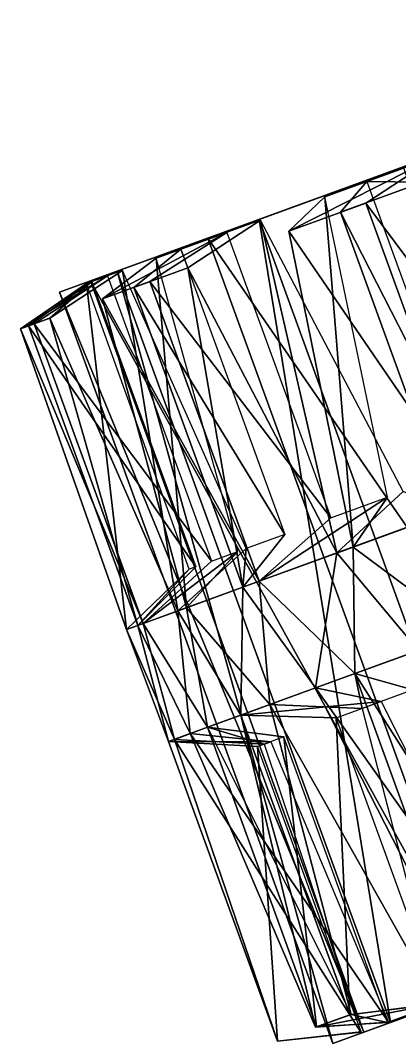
# Model space of a CAD drawing. Extents: x -226 to 261, y -163 to 113.
# Drawn here: x -180 to -161.1, y -162.5 to -111.3 of the extents above; entities that cross this region are included whole.
import ezdxf

# ---------------------------------------------------------------- set-up
doc = ezdxf.new("R2010")
doc.units = 0
doc.header["$MEASUREMENT"] = 0
doc.layers.get('0').update_dxf_attribs({"linetype": 'CONTINUOUS'})

msp = doc.modelspace()

# ---------------------------------------------------------------- linework, layer by layer
for points in [[(-170.671, -122.226, -92.1788), (-146.429, -113.403, -78.6149), (-140.768, -111.343, -87.144)], [(-170.671, -122.226, -92.1788), (-140.768, -111.343, -87.144), (-160.885, -118.665, -106.923)], [(-157.253, -117.342, -9.2112), (-144.943, -112.862, -38.6461), (-168.103, -121.291, -23.0863)], [(-168.103, -121.291, -23.0863), (-144.943, -112.862, -38.6461), (-149.054, -114.358, -48.1278)], [(-176.538, -124.362, -75.242), (-149.823, -114.638, -68.8172), (-146.429, -113.403, -78.6149)], [(-176.538, -124.362, -75.242), (-146.429, -113.403, -78.6149), (-170.671, -122.226, -92.1788)], [(-168.103, -121.291, -23.0863), (-149.054, -114.358, -48.1278), (-175.208, -123.878, -39.477)], [(-175.208, -123.878, -39.477), (-149.054, -114.358, -48.1278), (-150.718, -114.964, -58.4186)], [(-178.085, -124.925, -57.2663), (-150.718, -114.964, -58.4186), (-149.823, -114.638, -68.8172)], [(-178.085, -124.925, -57.2663), (-149.823, -114.638, -68.8172), (-176.538, -124.362, -75.242)], [(-175.208, -123.878, -39.477), (-150.718, -114.964, -58.4186), (-178.085, -124.925, -57.2663)], [(-159.914, -119.438, -7.8419), (-156.618, -117.175, -9.6871), (-162.707, -119.392, -16.6645)], [(-157.253, -117.342, -9.2112), (-168.103, -121.291, -23.0863), (-154.422, -158.879, -23.0863)], [(-166.607, -121.874, -103.428), (-164.818, -120.16, -99.7379), (-159.092, -118.076, -107.121)], [(-162.762, -120.475, -108.412), (-166.607, -121.874, -103.428), (-159.092, -118.076, -107.121)], [(-162.762, -120.475, -108.412), (-159.092, -118.076, -107.121), (-153.896, -132.352, -107.121)], [(-170.671, -122.226, -92.1788), (-160.885, -118.665, -106.923), (-147.205, -156.252, -106.923)], [(-164.031, -120.937, -12.5192), (-162.707, -119.392, -16.6645), (-157.511, -133.668, -16.6645)], [(-164.031, -120.937, -12.5192), (-159.914, -119.438, -7.8419), (-162.707, -119.392, -16.6645)], [(-159.914, -119.438, -7.8419), (-164.031, -120.937, -12.5192), (-158.575, -135.925, -12.5192)], [(-166.607, -121.874, -103.428), (-163.4, -137.681, -100.027), (-164.818, -120.16, -99.7379)], [(-163.4, -137.681, -100.027), (-161.677, -135.184, -96.4716), (-164.818, -120.16, -99.7379)], [(-166.607, -121.874, -103.428), (-162.762, -120.475, -108.412), (-157.307, -135.463, -108.412)], [(-157.307, -135.463, -108.412), (-162.762, -120.475, -108.412), (-153.896, -132.352, -107.121)], [(-158.575, -135.925, -12.5192), (-164.031, -120.937, -12.5192), (-157.511, -133.668, -16.6645)], [(-168.103, -121.291, -23.0863), (-175.208, -123.878, -39.477), (-161.527, -161.465, -39.4771)], [(-171.662, -123.714, -24.2304), (-168.028, -121.328, -24.8975), (-172.016, -122.78, -33.5212)], [(-171.662, -123.714, -24.2304), (-164.217, -137.978, -20.6572), (-168.028, -121.328, -24.8975)], [(-168.103, -121.291, -23.0863), (-161.527, -161.465, -39.4771), (-154.422, -158.879, -23.0863)], [(-164.217, -137.978, -20.6572), (-160.884, -134.895, -21.5704), (-168.028, -121.328, -24.8975)], [(-176.538, -124.362, -75.242), (-170.671, -122.226, -92.1788), (-156.991, -159.814, -92.1789)], [(-175.932, -125.269, -85.1357), (-173.256, -123.231, -82.2477), (-169.713, -121.941, -91.1438)], [(-173.561, -124.405, -91.1405), (-175.932, -125.269, -85.1357), (-169.713, -121.941, -91.1438)], [(-173.561, -124.405, -91.1405), (-169.713, -121.941, -91.1438), (-164.517, -136.218, -91.1438)], [(-170.671, -122.226, -92.1788), (-147.205, -156.252, -106.923), (-156.991, -159.814, -92.1789)], [(-163.4, -137.681, -100.027), (-166.607, -121.874, -103.428), (-157.307, -135.463, -108.412)], [(-174.368, -124.699, -30.0297), (-172.016, -122.78, -33.5212), (-166.82, -137.056, -33.5212)], [(-174.368, -124.699, -30.0297), (-171.662, -123.714, -24.2304), (-172.016, -122.78, -33.5212)], [(-175.932, -125.269, -85.1357), (-171.735, -140.714, -81.1563), (-173.256, -123.231, -82.2477)], [(-171.735, -140.714, -81.1563), (-169.168, -137.91, -78.4633), (-173.256, -123.231, -82.2477)], [(-171.662, -123.714, -24.2304), (-174.368, -124.699, -30.0297), (-168.912, -139.687, -30.0297)], [(-164.217, -137.978, -20.6572), (-171.662, -123.714, -24.2304), (-168.912, -139.687, -30.0297)], [(-180.043, -126.765, -64.63), (-176.73, -124.495, -62.808), (-175.681, -124.114, -72.4543)], [(-179.355, -126.514, -71.1376), (-180.043, -126.765, -64.63), (-175.681, -124.114, -72.4543)], [(-179.355, -126.514, -71.1376), (-175.681, -124.114, -72.4543), (-170.485, -138.39, -72.4543)], [(-178.576, -126.231, -43.7143), (-174.934, -123.842, -43.1181), (-176.471, -124.401, -52.6683)], [(-178.576, -126.231, -43.7143), (-172.161, -140.87, -39.6459), (-174.934, -123.842, -43.1181)], [(-175.208, -123.878, -39.477), (-178.085, -124.925, -57.2663), (-164.405, -162.513, -57.2663)], [(-175.208, -123.878, -39.477), (-164.405, -162.513, -57.2663), (-161.527, -161.465, -39.4771)], [(-172.161, -140.87, -39.6459), (-168.752, -137.759, -39.3033), (-174.934, -123.842, -43.1181)], [(-180.043, -126.765, -64.63), (-174.744, -141.81, -60.4199), (-176.73, -124.495, -62.808)], [(-179.632, -126.615, -50.1495), (-176.471, -124.401, -52.6683), (-171.275, -138.678, -52.6683)], [(-179.632, -126.615, -50.1495), (-178.576, -126.231, -43.7143), (-176.471, -124.401, -52.6683)], [(-178.085, -124.925, -57.2663), (-176.538, -124.362, -75.242), (-162.857, -161.949, -75.2419)], [(-174.744, -141.81, -60.4199), (-171.598, -138.795, -58.834), (-176.73, -124.495, -62.808)], [(-176.538, -124.362, -75.242), (-156.991, -159.814, -92.1789), (-162.857, -161.949, -75.2419)], [(-175.932, -125.269, -85.1357), (-173.561, -124.405, -91.1405), (-168.105, -139.393, -91.1405)], [(-168.912, -139.687, -30.0297), (-174.368, -124.699, -30.0297), (-166.82, -137.056, -33.5212)], [(-168.105, -139.393, -91.1405), (-173.561, -124.405, -91.1405), (-164.517, -136.218, -91.1438)], [(-178.085, -124.925, -57.2663), (-162.857, -161.949, -75.2419), (-164.405, -162.513, -57.2663)], [(-171.735, -140.714, -81.1563), (-175.932, -125.269, -85.1357), (-168.105, -139.393, -91.1405)], [(-178.576, -126.231, -43.7143), (-179.632, -126.615, -50.1495), (-174.177, -141.603, -50.1495)], [(-172.161, -140.87, -39.6459), (-178.576, -126.231, -43.7143), (-174.177, -141.603, -50.1495)], [(-180.043, -126.765, -64.63), (-179.355, -126.514, -71.1376), (-173.9, -141.503, -71.1376)], [(-174.744, -141.81, -60.4199), (-180.043, -126.765, -64.63), (-173.9, -141.503, -71.1376)], [(-174.177, -141.603, -50.1495), (-179.632, -126.615, -50.1495), (-171.275, -138.678, -52.6683)], [(-173.9, -141.503, -71.1376), (-179.355, -126.514, -71.1376), (-170.485, -138.39, -72.4543)], [(-164.217, -137.978, -20.6572), (-158.575, -135.925, -12.5192), (-160.884, -134.895, -21.5704)], [(-168.105, -139.393, -91.1405), (-164.517, -136.218, -91.1438), (-161.677, -135.184, -96.4716)], [(-163.4, -137.681, -100.027), (-168.105, -139.393, -91.1405), (-161.677, -135.184, -96.4716)], [(-157.648, -141.952, -105.428), (-163.4, -137.681, -100.027), (-157.307, -135.463, -108.412)], [(-160.117, -142.851, -17.4055), (-158.575, -135.925, -12.5192), (-164.217, -137.978, -20.6572)], [(-168.912, -139.687, -30.0297), (-166.82, -137.056, -33.5212), (-168.752, -137.759, -39.3033)], [(-173.9, -141.503, -71.1376), (-170.485, -138.39, -72.4543), (-169.168, -137.91, -78.4633)], [(-171.735, -140.714, -81.1563), (-173.9, -141.503, -71.1376), (-169.168, -137.91, -78.4633)], [(-172.161, -140.87, -39.6459), (-168.912, -139.687, -30.0297), (-168.752, -137.759, -39.3033)], [(-165.279, -144.73, -26.4708), (-164.217, -137.978, -20.6572), (-168.912, -139.687, -30.0297)], [(-163.31, -144.013, -96.6816), (-168.105, -139.393, -91.1405), (-163.4, -137.681, -100.027)], [(-165.279, -144.73, -26.4708), (-160.117, -142.851, -17.4055), (-164.217, -137.978, -20.6572)], [(-157.648, -141.952, -105.428), (-163.31, -144.013, -96.6816), (-163.4, -137.681, -100.027)], [(-174.744, -141.81, -60.4199), (-174.177, -141.603, -50.1495), (-171.598, -138.795, -58.834)], [(-174.177, -141.603, -50.1495), (-171.275, -138.678, -52.6683), (-171.598, -138.795, -58.834)], [(-169.009, -146.088, -35.8665), (-168.912, -139.687, -30.0297), (-172.161, -140.87, -39.6459)], [(-167.561, -145.56, -87.5187), (-171.735, -140.714, -81.1563), (-168.105, -139.393, -91.1405)], [(-169.009, -146.088, -35.8665), (-165.279, -144.73, -26.4708), (-168.912, -139.687, -30.0297)], [(-163.31, -144.013, -96.6816), (-167.561, -145.56, -87.5187), (-168.105, -139.393, -91.1405)], [(-170.681, -146.696, -77.3254), (-173.9, -141.503, -71.1376), (-171.735, -140.714, -81.1563)], [(-167.561, -145.56, -87.5187), (-170.681, -146.696, -77.3254), (-171.735, -140.714, -81.1563)], [(-171.553, -147.013, -46.2238), (-172.161, -140.87, -39.6459), (-174.177, -141.603, -50.1495)], [(-171.553, -147.013, -46.2238), (-169.009, -146.088, -35.8665), (-172.161, -140.87, -39.6459)], [(-172.337, -147.299, -67.1894), (-174.744, -141.81, -60.4199), (-173.9, -141.503, -71.1376)], [(-172.639, -147.409, -56.4388), (-174.177, -141.603, -50.1495), (-174.744, -141.81, -60.4199)], [(-172.639, -147.409, -56.4388), (-171.553, -147.013, -46.2238), (-174.177, -141.603, -50.1495)], [(-170.681, -146.696, -77.3254), (-172.337, -147.299, -67.1894), (-173.9, -141.503, -71.1376)], [(-172.337, -147.299, -67.1894), (-172.639, -147.409, -56.4388), (-174.744, -141.81, -60.4199)], [(-157.648, -141.952, -105.428), (-154.55, -157.799, -102.118), (-163.31, -144.013, -96.6816)], [(-165.279, -144.73, -26.4708), (-157.952, -159.037, -22.82), (-160.117, -142.851, -17.4055)], [(-167.561, -145.56, -87.5187), (-163.31, -144.013, -96.6816), (-162.94, -145.748, -87.3759)], [(-163.31, -144.013, -96.6816), (-160.404, -144.825, -92.8881), (-162.94, -145.748, -87.3759)], [(-163.31, -144.013, -96.6816), (-157.855, -159.001, -96.6816), (-160.404, -144.825, -92.8881)], [(-154.55, -157.799, -102.118), (-157.855, -159.001, -96.6816), (-163.31, -144.013, -96.6816)], [(-165.279, -144.73, -26.4708), (-169.009, -146.088, -35.8665), (-161.991, -145.403, -29.7228)], [(-165.279, -144.73, -26.4708), (-161.991, -145.403, -29.7228), (-155.1, -159.062, -26.2299)], [(-157.952, -159.037, -22.82), (-165.279, -144.73, -26.4708), (-155.1, -159.062, -26.2299)], [(-167.561, -145.56, -87.5187), (-163.492, -161.053, -83.592), (-170.681, -146.696, -77.3254)], [(-169.009, -146.088, -35.8665), (-164.246, -146.224, -35.3585), (-161.991, -145.403, -29.7228)], [(-167.561, -145.56, -87.5187), (-162.94, -145.748, -87.3759), (-159.129, -160.528, -83.7045)], [(-163.492, -161.053, -83.592), (-167.561, -145.56, -87.5187), (-159.129, -160.528, -83.7045)], [(-171.553, -147.013, -46.2238), (-165.271, -161.701, -42.1183), (-169.009, -146.088, -35.8665)], [(-169.009, -146.088, -35.8665), (-163.554, -161.076, -35.8665), (-164.246, -146.224, -35.3585)], [(-165.271, -161.701, -42.1183), (-163.554, -161.076, -35.8665), (-169.009, -146.088, -35.8665)], [(-163.554, -161.076, -35.8665), (-159.05, -160.5, -35.3585), (-164.246, -146.224, -35.3585)], [(-172.337, -147.299, -67.1894), (-170.681, -146.696, -77.3254), (-167.844, -147.533, -68.3136)], [(-170.681, -146.696, -77.3254), (-166.868, -147.178, -74.4008), (-167.844, -147.533, -68.3136)], [(-170.681, -146.696, -77.3254), (-165.226, -161.684, -77.3254), (-166.868, -147.178, -74.4008)], [(-163.492, -161.053, -83.592), (-165.226, -161.684, -77.3254), (-170.681, -146.696, -77.3254)], [(-171.553, -147.013, -46.2238), (-172.639, -147.409, -56.4388), (-167.518, -147.415, -48.5178)], [(-172.337, -147.299, -67.1894), (-167.175, -162.394, -62.9875), (-172.639, -147.409, -56.4388)], [(-172.337, -147.299, -67.1894), (-167.844, -147.533, -68.3136), (-163.007, -161.94, -64.3575)], [(-167.175, -162.394, -62.9875), (-172.337, -147.299, -67.1894), (-163.007, -161.94, -64.3575)], [(-171.553, -147.013, -46.2238), (-167.518, -147.415, -48.5178), (-161.623, -161.437, -44.6242)], [(-165.271, -161.701, -42.1183), (-171.553, -147.013, -46.2238), (-161.623, -161.437, -44.6242)], [(-165.226, -161.684, -77.3254), (-161.672, -161.454, -74.4008), (-166.868, -147.178, -74.4008)], [(-172.639, -147.409, -56.4388), (-168.187, -147.658, -54.6468), (-167.518, -147.415, -48.5178)], [(-172.639, -147.409, -56.4388), (-167.183, -162.397, -56.4388), (-168.187, -147.658, -54.6468)], [(-167.175, -162.394, -62.9875), (-167.183, -162.397, -56.4388), (-172.639, -147.409, -56.4388)], [(-167.183, -162.397, -56.4388), (-162.991, -161.934, -54.6468), (-168.187, -147.658, -54.6468)], [(-162.857, -161.949, -75.2419), (-156.991, -159.814, -92.1789), (-132.748, -150.991, -78.6148)], [(-162.857, -161.949, -75.2419), (-132.748, -150.991, -78.6148), (-136.142, -152.226, -68.8172)], [(-154.422, -158.879, -23.0863), (-161.527, -161.465, -39.4771), (-135.373, -151.946, -48.1279)], [(-161.527, -161.465, -39.4771), (-137.037, -152.552, -58.4186), (-135.373, -151.946, -48.1279)], [(-164.405, -162.513, -57.2663), (-162.857, -161.949, -75.2419), (-136.142, -152.226, -68.8172)], [(-164.405, -162.513, -57.2663), (-136.142, -152.226, -68.8172), (-137.037, -152.552, -58.4186)], [(-161.527, -161.465, -39.4771), (-164.405, -162.513, -57.2663), (-137.037, -152.552, -58.4186)], [(-165.271, -161.701, -42.1183), (-161.623, -161.437, -44.6242), (-159.05, -160.5, -35.3585)], [(-163.554, -161.076, -35.8665), (-165.271, -161.701, -42.1183), (-159.05, -160.5, -35.3585)], [(-163.492, -161.053, -83.592), (-159.129, -160.528, -83.7045), (-161.672, -161.454, -74.4008)], [(-165.226, -161.684, -77.3254), (-163.492, -161.053, -83.592), (-161.672, -161.454, -74.4008)], [(-167.183, -162.397, -56.4388), (-167.175, -162.394, -62.9875), (-162.991, -161.934, -54.6468)], [(-167.175, -162.394, -62.9875), (-163.007, -161.94, -64.3575), (-162.991, -161.934, -54.6468)]]:
    msp.add_3dface(points)

doc.saveas('drawing.dxf')
